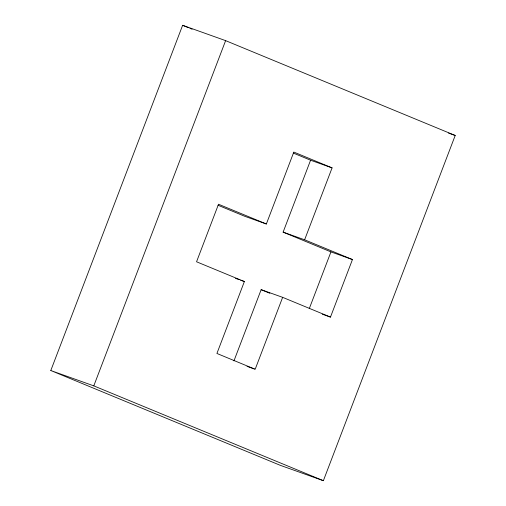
<?xml version="1.0" encoding="UTF-8"?>
<svg xmlns="http://www.w3.org/2000/svg" width="506" height="506" viewBox="0 0 506 506"><rect width="100%" height="100%" fill="white"/><g stroke="black" fill="none" stroke-linecap="round" stroke-linejoin="round"><path stroke-width="0.76" d="M50.796 370.531L182.628 25.3L225.625 40.638L455.204 135.469L323.372 480.7L280.375 465.362L50.796 370.531L93.793 385.869L323.372 480.7M93.793 385.869L225.625 40.638M322.322 314.188L330.475 317.098L352.448 259.559L304.618 239.8L332.081 167.878L293.815 152.072L266.352 223.994L218.522 204.241L196.549 261.779L244.379 281.538L216.916 353.46L255.182 369.266L282.645 297.338L261.147 289.672L233.962 360.86M352.448 259.559L330.949 251.887L283.12 232.134L310.583 160.212L293.259 153.052M309.255 308.692L330.949 251.887M448.531 133.091L455.204 135.469M310.583 160.212L332.081 167.878M266.352 223.994L244.853 216.328L218.042 205.253M283.12 232.134L304.618 239.8M235.486 278.363L239.193 279.685M240.673 280.21L244.379 281.538M247.023 366.357L254.436 369M182.628 25.3L188.453 27.71M189.914 28.311L192.103 29.215M282.645 297.338L330.475 317.098M261.147 289.672L269.843 293.265"/></g></svg>
